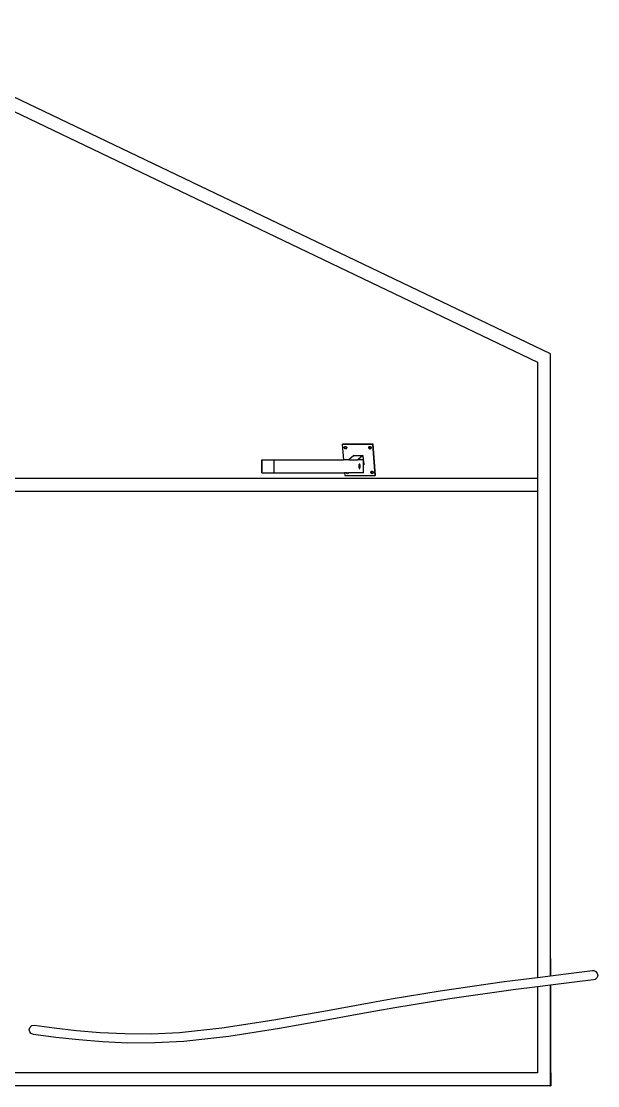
# Model space of a CAD drawing. Extents: x -1736 to 1778, y -667 to 1015.
# Drawn here: x 880 to 1778, y -667 to 991 of the extents above; entities that cross this region are included whole.
import ezdxf

# ---------------------------------------------------------------- set-up
doc = ezdxf.new("R2010")
doc.units = 0
doc.layers.get('0').update_dxf_attribs({"linetype": 'CONTINUOUS'})

msp = doc.modelspace()

# ---------------------------------------------------------------- linework, layer by layer
for p, q in [((1704, 473.1), (621.7, 991.3)), ((624.5, 967.8), (1684, 460.5)), ((1704, -495.6), (1704, 473.1)), ((1704, 473.1), (1704, 473.1)), ((1704, -468.7), (1704, 473.1)), ((1684, 460.5), (1684, 279.3)), ((1380.1, 332.4), (1379.5, 331.9)), ((1379.5, 331.9), (1381.5, 308)), ((1427.2, 331.9), (1379.5, 331.9)), ((1427.8, 332.4), (1380.1, 332.4)), ((1427.8, 332.4), (1427.2, 331.9)), ((1431.1, 283.6), (1427.2, 331.9)), ((1431.7, 284.1), (1427.8, 332.4)), ((1382.8, 327.6), (1383, 328.1)), ((1382.8, 327.1), (1382.8, 327.6)), ((1382.9, 326.6), (1382.8, 327.1)), ((1383.1, 326.1), (1382.9, 326.6)), ((1383, 328.1), (1383.2, 328.5)), ((1383.5, 325.7), (1383.1, 326.1)), ((1383.2, 328.5), (1383.6, 328.8)), ((1383.4, 328.1), (1383.6, 328.6)), ((1383.4, 327.6), (1383.4, 328.1)), ((1383.5, 327.1), (1383.4, 327.6)), ((1383.7, 326.6), (1383.5, 327.1)), ((1383.9, 325.4), (1383.5, 325.7)), ((1383.6, 328.6), (1383.7, 328.8)), ((1383.6, 328.8), (1383.7, 328.8)), ((1383.7, 328.8), (1384.1, 329)), ((1384, 326.2), (1383.7, 326.6)), ((1384.4, 325.2), (1383.9, 325.4)), ((1384.5, 325.9), (1384, 326.2)), ((1384.1, 329), (1384.5, 329)), ((1384.9, 325.2), (1384.4, 325.2)), ((1384.5, 329), (1385, 329)), ((1384.9, 325.7), (1384.5, 325.9)), ((1385.4, 325.7), (1384.9, 325.7)), ((1385.3, 325.2), (1384.9, 325.2)), ((1385, 329), (1385.5, 328.8)), ((1385.8, 325.4), (1385.3, 325.2)), ((1385.9, 325.7), (1385.4, 325.7)), ((1385.5, 328.8), (1385.9, 328.5)), ((1386.2, 325.7), (1385.8, 325.4)), ((1385.9, 328.5), (1386.3, 328.1)), ((1386.3, 325.9), (1385.9, 325.7)), ((1386.3, 325.9), (1386.2, 325.7)), ((1386.3, 328.1), (1386.5, 327.6)), ((1386.4, 326.1), (1386.3, 325.9)), ((1386.6, 326.6), (1386.4, 326.1)), ((1386.5, 327.6), (1386.6, 327.1)), ((1386.6, 327.1), (1386.6, 326.6)), ((1420.9, 327.3), (1421, 327.8)), ((1420.9, 327.3), (1421, 326.8)), ((1421, 327.8), (1421.2, 328.3)), ((1421.1, 326.3), (1421, 326.8)), ((1421.4, 325.9), (1421.1, 326.3)), ((1421.2, 328.3), (1421.5, 328.6)), ((1421.8, 325.6), (1421.4, 325.9)), ((1421.5, 328.6), (1421.8, 328.8)), ((1421.5, 327.9), (1421.6, 328.3)), ((1421.5, 327.9), (1421.5, 327.4)), ((1421.7, 326.9), (1421.5, 327.4)), ((1421.6, 328.3), (1421.8, 328.8)), ((1422, 326.4), (1421.7, 326.9)), ((1421.8, 328.8), (1421.9, 328.9)), ((1422.2, 325.3), (1421.8, 325.6)), ((1421.9, 328.9), (1422.4, 329)), ((1422.4, 326.1), (1422, 326.4)), ((1422.7, 325.2), (1422.2, 325.3)), ((1422.4, 329), (1422.9, 329)), ((1422.8, 325.8), (1422.4, 326.1)), ((1422.7, 325.2), (1423.2, 325.2)), ((1423.3, 325.7), (1422.8, 325.8)), ((1422.9, 329), (1423.4, 328.9)), ((1423.7, 325.3), (1423.2, 325.2)), ((1423.8, 325.7), (1423.3, 325.7)), ((1423.4, 328.9), (1423.9, 328.6)), ((1424.1, 325.6), (1423.7, 325.3)), ((1424.3, 325.8), (1423.8, 325.7)), ((1423.9, 328.6), (1424.2, 328.3)), ((1424.4, 325.9), (1424.1, 325.6)), ((1424.2, 328.3), (1424.5, 327.8)), ((1424.4, 325.9), (1424.3, 325.8)), ((1424.6, 326.4), (1424.4, 325.9)), ((1424.5, 327.8), (1424.7, 327.3)), ((1424.7, 326.8), (1424.6, 326.4)), ((1424.7, 327.3), (1424.7, 326.8)), ((1254.4, 308), (1254.4, 288)), ((1254.4, 308), (1273.4, 308)), ((1254.4, 288), (1254.4, 308)), ((1254.4, 308), (1273.4, 308)), ((1273.4, 308), (1273.4, 288)), ((1273.4, 308), (1381.5, 308)), ((1389.7, 308), (1381.5, 308)), ((1397.6, 315), (1389.7, 308)), ((1389.7, 308), (1404, 308)), ((1397.6, 315), (1411.9, 315)), ((1411.9, 315), (1404, 308)), ((1412.5, 308), (1404, 308)), ((1405.6, 299.5), (1405.5, 298.6)), ((1405.5, 298.6), (1405.5, 298)), ((1405.7, 300.3), (1405.6, 299.5)), ((1405.9, 300.8), (1405.7, 300.3)), ((1406, 299), (1405.8, 298.4)), ((1406.2, 301.3), (1405.9, 300.9)), ((1405.9, 300.9), (1405.9, 300.8)), ((1406.1, 299.8), (1406, 299)), ((1406.2, 300.7), (1406.1, 299.8)), ((1406.4, 301.5), (1406.2, 301.3)), ((1406.2, 300.8), (1406.2, 300.7)), ((1406.7, 301.4), (1406.4, 301.5)), ((1407, 301.2), (1406.7, 301.4)), ((1407.2, 300.7), (1407, 301.2)), ((1407.4, 300), (1407.2, 300.7)), ((1407.5, 299.2), (1407.4, 300)), ((1407.6, 298.3), (1407.5, 299.2)), ((1411.9, 315), (1412.5, 308)), ((1412.6, 308), (1412.5, 308)), ((1412.6, 306.5), (1412.6, 308)), ((1412.6, 306.5), (1413.1, 300.5)), ((1412.6, 300.1), (1412.6, 306.5)), ((1413.1, 300.5), (1412.6, 300.1)), ((1412.6, 288), (1412.6, 300.1)), ((1254.4, 288), (1273.4, 288)), ((1273.4, 288), (1383.1, 288)), ((1383.1, 288), (1383.5, 283.6)), ((1386, 288), (1383.1, 288)), ((1383.5, 283.6), (1431.1, 283.6)), ((1386.1, 287.8), (1386, 288)), ((1386, 288), (1386.9, 288)), ((1386.3, 287.4), (1386.1, 287.8)), ((1386.7, 287), (1386.3, 287.4)), ((1387.1, 286.7), (1386.7, 287)), ((1386.9, 287.9), (1386.9, 288)), ((1386.9, 288), (1389.7, 288)), ((1387.3, 287.5), (1386.9, 287.9)), ((1387.6, 286.6), (1387.1, 286.7)), ((1387.7, 287.2), (1387.3, 287.5)), ((1388.1, 286.5), (1387.6, 286.6)), ((1388.2, 287.1), (1387.7, 287.2)), ((1388.6, 286.6), (1388.1, 286.5)), ((1388.7, 287), (1388.2, 287.1)), ((1389, 286.8), (1388.6, 286.6)), ((1389.2, 287.1), (1388.7, 287)), ((1389.4, 287.2), (1389, 286.8)), ((1389.4, 287.3), (1389.2, 287.1)), ((1389.6, 287.6), (1389.4, 287.3)), ((1389.4, 287.3), (1389.4, 287.2)), ((1389.7, 288), (1389.6, 287.6)), ((1412.6, 288), (1389.7, 288)), ((1405.8, 298.4), (1405.5, 298)), ((1405.5, 298), (1405.5, 298)), ((1405.5, 298), (1405.5, 297.7)), ((1405.5, 297.7), (1405.5, 296.8)), ((1405.5, 296.8), (1405.7, 296)), ((1405.7, 296), (1405.8, 295.3)), ((1405.8, 295.3), (1406, 294.9)), ((1406, 294.9), (1406.1, 294.8)), ((1406.1, 294.8), (1406.3, 294.6)), ((1406.3, 294.6), (1406.6, 294.5)), ((1406.6, 294.5), (1406.9, 294.7)), ((1406.9, 294.7), (1407.1, 295.1)), ((1407.1, 295.1), (1407.3, 295.7)), ((1407.3, 295.7), (1407.5, 296.5)), ((1407.5, 296.5), (1407.6, 297.4)), ((1407.6, 297.4), (1407.6, 298.3)), ((1424, 288.6), (1424.1, 289.1)), ((1424, 288.6), (1424.1, 288.1)), ((1424.1, 289.1), (1424.3, 289.5)), ((1424.3, 287.6), (1424.1, 288.1)), ((1424.3, 289.5), (1424.6, 289.9)), ((1424.6, 287.2), (1424.3, 287.6)), ((1424.6, 289.9), (1425, 290.2)), ((1424.6, 289.1), (1424.7, 289.6)), ((1424.6, 289.1), (1424.7, 288.6)), ((1425, 286.8), (1424.6, 287.2)), ((1424.7, 289.6), (1424.9, 290)), ((1424.9, 288.1), (1424.7, 288.6)), ((1424.9, 290), (1425, 290.2)), ((1425.2, 287.7), (1424.9, 288.1)), ((1425, 290.2), (1425.4, 290.3)), ((1425.5, 286.6), (1425, 286.8)), ((1425.6, 287.4), (1425.2, 287.7)), ((1425.4, 290.3), (1425.9, 290.4)), ((1426, 286.5), (1425.5, 286.6)), ((1426.1, 287.1), (1425.6, 287.4)), ((1425.9, 290.4), (1426.4, 290.3)), ((1426.5, 286.6), (1426, 286.5)), ((1426.6, 287), (1426.1, 287.1)), ((1426.4, 290.3), (1426.9, 290.1)), ((1426.9, 286.7), (1426.5, 286.6)), ((1427.1, 287.1), (1426.6, 287)), ((1426.9, 290.1), (1427.3, 289.7)), ((1427.3, 287), (1426.9, 286.7)), ((1427.5, 287.2), (1427.1, 287.1)), ((1427.3, 289.7), (1427.6, 289.3)), ((1427.5, 287.2), (1427.3, 287)), ((1427.6, 287.4), (1427.5, 287.2)), ((1427.6, 289.3), (1427.8, 288.8)), ((1427.8, 287.8), (1427.6, 287.4)), ((1427.8, 288.8), (1427.9, 288.3)), ((1427.9, 288.3), (1427.8, 287.8)), ((1431.7, 284.1), (1431.1, 283.6)), ((640.3, 279.3), (1684, 279.3)), ((1684, 279.3), (1684, 259.3)), ((632.2, 259.3), (1684, 259.3)), ((1684, 259.3), (1684, -498.2)), ((1704, -495.6), (1704, -468.7)), ((1704, -468.7), (1704, -495.6)), ((1684, -498.2), (1704, -495.6)), ((1704, -495.6), (1727.9, -492.6)), ((1704, -495.6), (1704, -495.6)), ((1704, -495.6), (1704, -495.6)), ((1727.9, -492.6), (1769.3, -487.5)), ((1769.3, -487.5), (1771.3, -487.5)), ((1771.3, -487.5), (1774.7, -489)), ((1774.7, -489), (1776.9, -491.9)), ((1777.5, -495.6), (1776.2, -499.1)), ((1776.9, -491.9), (1777.5, -495.6)), ((1532.1, -519.2), (1632, -504.8)), ((1632, -504.8), (1684, -498.2)), ((1684, -513), (1646.1, -517.7)), ((1704, -510.4), (1684, -513)), ((1684, -513), (1684, -646.9)), ((1704, -510.4), (1704.2, -646.9)), ((1704, -666.9), (1704, -510.4)), ((1704, -646.9), (1704, -510.4)), ((1704.1, -510.4), (1704, -510.4)), ((1704, -510.4), (1704, -510.4)), ((1741.5, -505.7), (1704.1, -510.4)), ((1704.1, -510.4), (1704.2, -646.9)), ((1771.1, -502.1), (1741.5, -505.7)), ((1773.4, -501.4), (1771.1, -502.1)), ((1776.2, -499.1), (1773.4, -501.4)), ((1456, -531.7), (1532.1, -519.2)), ((1646.1, -517.7), (1547.1, -531.7)), ((1350.9, -550.7), (1427.1, -536.8)), ((1427.1, -536.8), (1456, -531.7)), ((1461.4, -545.6), (1432, -550.8)), ((1547.1, -531.7), (1461.4, -545.6)), ((1269.9, -565), (1350.9, -550.7)), ((1363.7, -563.3), (1281.9, -577.8)), ((1402.8, -556.1), (1363.7, -563.3)), ((1432, -550.8), (1402.8, -556.1)), ((892.4, -579.2), (893.7, -575.7)), ((893, -582.9), (892.4, -579.2)), ((893.7, -575.7), (896.4, -573.4)), ((896.4, -573.4), (900.1, -572.6)), ((900.1, -572.6), (930.9, -576.6)), ((930.9, -576.6), (966.1, -580.7)), ((1126.1, -583.8), (1192, -576.8)), ((1192, -576.8), (1269.9, -565)), ((1281.9, -577.8), (1203, -590.2)), ((895.2, -585.8), (893, -582.9)), ((898.7, -587.2), (895.2, -585.8)), ((933.7, -591.7), (898.7, -587.2)), ((969.4, -595.7), (933.7, -591.7)), ((966.1, -580.7), (1002.7, -583.9)), ((1006.4, -598.8), (969.4, -595.7)), ((1002.7, -583.9), (1041, -585.8)), ((1041, -585.8), (1081.9, -585.9)), ((1081.9, -585.9), (1126.1, -583.8)), ((1203, -590.2), (1133, -598)), ((1045.7, -600.6), (1006.4, -598.8)), ((1087.7, -600.4), (1045.7, -600.6)), ((1133, -598), (1087.7, -600.4)), ((1684, -646.9), (409.8, -646.9)), ((1704, -666.9), (1704, -646.9)), ((1704, -646.9), (1704.2, -646.9)), ((1704.2, -646.9), (1704.2, -646.9)), ((1704.2, -646.9), (1704.3, -646.9)), ((1704.3, -646.9), (1704.3, -666.9)), ((1704, -666.9), (389.5, -666.9)), ((1704, -666.9), (1704.3, -666.9)), ((1704, -666.9), (1704, -666.9))]:
    msp.add_line(p, q)

doc.saveas('drawing.dxf')
